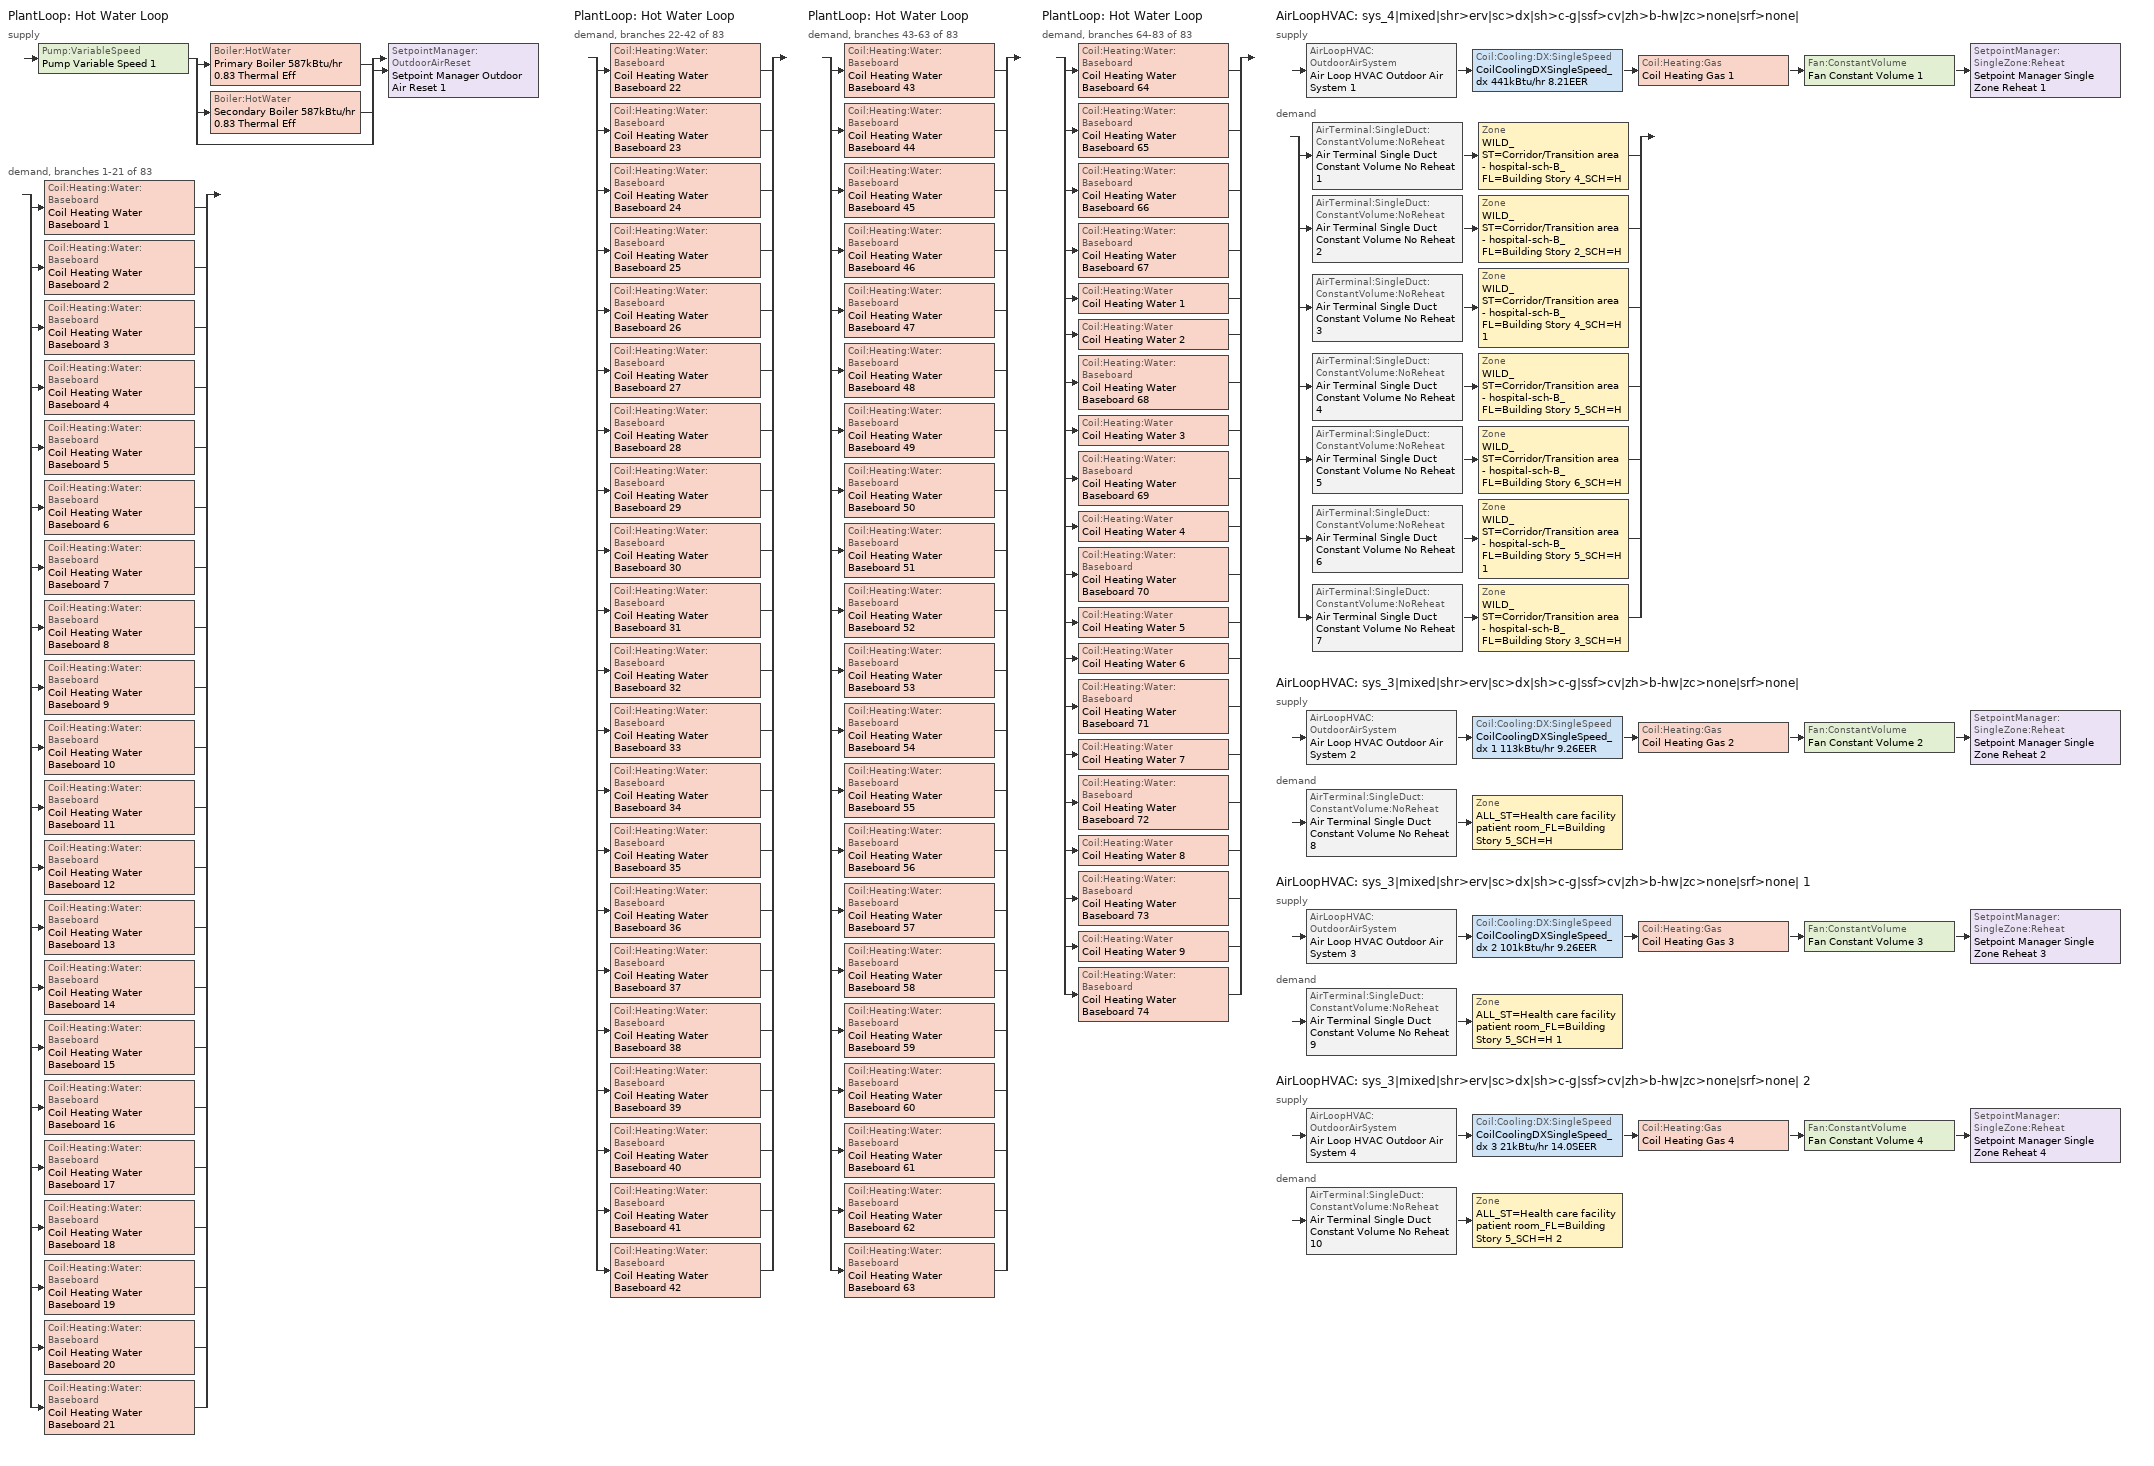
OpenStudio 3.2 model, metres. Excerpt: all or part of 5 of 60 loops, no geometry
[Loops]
PlantLoop 'Hot Water Loop'
 supply: Pump:VariableSpeed 'Pump Variable Speed 1' > split
  | Boiler:HotWater 'Primary Boiler 587kBtu/hr 0.83 Thermal Eff'
  | Boiler:HotWater 'Secondary Boiler 587kBtu/hr 0.83 Thermal Eff'
  | bypass
  join > SetpointManager:OutdoorAirReset 'Setpoint Manager Outdoor Air Reset 1'
 demand, branches 1-21 of 83: split
  | Coil:Heating:Water:Baseboard 'Coil Heating Water Baseboard 1'
  | Coil:Heating:Water:Baseboard 'Coil Heating Water Baseboard 2'
  | Coil:Heating:Water:Baseboard 'Coil Heating Water Baseboard 3'
  | Coil:Heating:Water:Baseboard 'Coil Heating Water Baseboard 4'
  | Coil:Heating:Water:Baseboard 'Coil Heating Water Baseboard 5'
  | Coil:Heating:Water:Baseboard 'Coil Heating Water Baseboard 6'
  | Coil:Heating:Water:Baseboard 'Coil Heating Water Baseboard 7'
  | Coil:Heating:Water:Baseboard 'Coil Heating Water Baseboard 8'
  | Coil:Heating:Water:Baseboard 'Coil Heating Water Baseboard 9'
  | Coil:Heating:Water:Baseboard 'Coil Heating Water Baseboard 10'
  | Coil:Heating:Water:Baseboard 'Coil Heating Water Baseboard 11'
  | Coil:Heating:Water:Baseboard 'Coil Heating Water Baseboard 12'
  | Coil:Heating:Water:Baseboard 'Coil Heating Water Baseboard 13'
  | Coil:Heating:Water:Baseboard 'Coil Heating Water Baseboard 14'
  | Coil:Heating:Water:Baseboard 'Coil Heating Water Baseboard 15'
  | Coil:Heating:Water:Baseboard 'Coil Heating Water Baseboard 16'
  | Coil:Heating:Water:Baseboard 'Coil Heating Water Baseboard 17'
  | Coil:Heating:Water:Baseboard 'Coil Heating Water Baseboard 18'
  | Coil:Heating:Water:Baseboard 'Coil Heating Water Baseboard 19'
  | Coil:Heating:Water:Baseboard 'Coil Heating Water Baseboard 20'
  | Coil:Heating:Water:Baseboard 'Coil Heating Water Baseboard 21'
PlantLoop 'Hot Water Loop'
 demand, branches 22-42 of 83: split
  | Coil:Heating:Water:Baseboard 'Coil Heating Water Baseboard 22'
  | Coil:Heating:Water:Baseboard 'Coil Heating Water Baseboard 23'
  | Coil:Heating:Water:Baseboard 'Coil Heating Water Baseboard 24'
  | Coil:Heating:Water:Baseboard 'Coil Heating Water Baseboard 25'
  | Coil:Heating:Water:Baseboard 'Coil Heating Water Baseboard 26'
  | Coil:Heating:Water:Baseboard 'Coil Heating Water Baseboard 27'
  | Coil:Heating:Water:Baseboard 'Coil Heating Water Baseboard 28'
  | Coil:Heating:Water:Baseboard 'Coil Heating Water Baseboard 29'
  | Coil:Heating:Water:Baseboard 'Coil Heating Water Baseboard 30'
  | Coil:Heating:Water:Baseboard 'Coil Heating Water Baseboard 31'
  | Coil:Heating:Water:Baseboard 'Coil Heating Water Baseboard 32'
  | Coil:Heating:Water:Baseboard 'Coil Heating Water Baseboard 33'
  | Coil:Heating:Water:Baseboard 'Coil Heating Water Baseboard 34'
  | Coil:Heating:Water:Baseboard 'Coil Heating Water Baseboard 35'
  | Coil:Heating:Water:Baseboard 'Coil Heating Water Baseboard 36'
  | Coil:Heating:Water:Baseboard 'Coil Heating Water Baseboard 37'
  | Coil:Heating:Water:Baseboard 'Coil Heating Water Baseboard 38'
  | Coil:Heating:Water:Baseboard 'Coil Heating Water Baseboard 39'
  | Coil:Heating:Water:Baseboard 'Coil Heating Water Baseboard 40'
  | Coil:Heating:Water:Baseboard 'Coil Heating Water Baseboard 41'
  | Coil:Heating:Water:Baseboard 'Coil Heating Water Baseboard 42'
PlantLoop 'Hot Water Loop'
 demand, branches 43-63 of 83: split
  | Coil:Heating:Water:Baseboard 'Coil Heating Water Baseboard 43'
  | Coil:Heating:Water:Baseboard 'Coil Heating Water Baseboard 44'
  | Coil:Heating:Water:Baseboard 'Coil Heating Water Baseboard 45'
  | Coil:Heating:Water:Baseboard 'Coil Heating Water Baseboard 46'
  | Coil:Heating:Water:Baseboard 'Coil Heating Water Baseboard 47'
  | Coil:Heating:Water:Baseboard 'Coil Heating Water Baseboard 48'
  | Coil:Heating:Water:Baseboard 'Coil Heating Water Baseboard 49'
  | Coil:Heating:Water:Baseboard 'Coil Heating Water Baseboard 50'
  | Coil:Heating:Water:Baseboard 'Coil Heating Water Baseboard 51'
  | Coil:Heating:Water:Baseboard 'Coil Heating Water Baseboard 52'
  | Coil:Heating:Water:Baseboard 'Coil Heating Water Baseboard 53'
  | Coil:Heating:Water:Baseboard 'Coil Heating Water Baseboard 54'
  | Coil:Heating:Water:Baseboard 'Coil Heating Water Baseboard 55'
  | Coil:Heating:Water:Baseboard 'Coil Heating Water Baseboard 56'
  | Coil:Heating:Water:Baseboard 'Coil Heating Water Baseboard 57'
  | Coil:Heating:Water:Baseboard 'Coil Heating Water Baseboard 58'
  | Coil:Heating:Water:Baseboard 'Coil Heating Water Baseboard 59'
  | Coil:Heating:Water:Baseboard 'Coil Heating Water Baseboard 60'
  | Coil:Heating:Water:Baseboard 'Coil Heating Water Baseboard 61'
  | Coil:Heating:Water:Baseboard 'Coil Heating Water Baseboard 62'
  | Coil:Heating:Water:Baseboard 'Coil Heating Water Baseboard 63'
PlantLoop 'Hot Water Loop'
 demand, branches 64-83 of 83: split
  | Coil:Heating:Water:Baseboard 'Coil Heating Water Baseboard 64'
  | Coil:Heating:Water:Baseboard 'Coil Heating Water Baseboard 65'
  | Coil:Heating:Water:Baseboard 'Coil Heating Water Baseboard 66'
  | Coil:Heating:Water:Baseboard 'Coil Heating Water Baseboard 67'
  | Coil:Heating:Water 'Coil Heating Water 1'
  | Coil:Heating:Water 'Coil Heating Water 2'
  | Coil:Heating:Water:Baseboard 'Coil Heating Water Baseboard 68'
  | Coil:Heating:Water 'Coil Heating Water 3'
  | Coil:Heating:Water:Baseboard 'Coil Heating Water Baseboard 69'
  | Coil:Heating:Water 'Coil Heating Water 4'
  | Coil:Heating:Water:Baseboard 'Coil Heating Water Baseboard 70'
  | Coil:Heating:Water 'Coil Heating Water 5'
  | Coil:Heating:Water 'Coil Heating Water 6'
  | Coil:Heating:Water:Baseboard 'Coil Heating Water Baseboard 71'
  | Coil:Heating:Water 'Coil Heating Water 7'
  | Coil:Heating:Water:Baseboard 'Coil Heating Water Baseboard 72'
  | Coil:Heating:Water 'Coil Heating Water 8'
  | Coil:Heating:Water:Baseboard 'Coil Heating Water Baseboard 73'
  | Coil:Heating:Water 'Coil Heating Water 9'
  | Coil:Heating:Water:Baseboard 'Coil Heating Water Baseboard 74'
AirLoopHVAC 'sys_4|mixed|shr>erv|sc>dx|sh>c-g|ssf>cv|zh>b-hw|zc>none|srf>none|'
 supply: AirLoopHVAC:OutdoorAirSystem 'Air Loop HVAC Outdoor Air System 1' > Coil:Cooling:DX:SingleSpeed 'CoilCoolingDXSingleSpeed_dx 441kBtu/hr 8.21EER' > Coil:Heating:Gas 'Coil Heating Gas 1' > Fan:ConstantVolume 'Fan Constant Volume 1' > SetpointManager:SingleZone:Reheat 'Setpoint Manager Single Zone Reheat 1'
 demand: split
  | AirTerminal:SingleDuct:ConstantVolume:NoReheat 'Air Terminal Single Duct Constant Volume No Reheat 1' > Zone 'WILD_ST=Corridor/Transition area - hospital-sch-B_FL=Building Story 4_SCH=H'
  | AirTerminal:SingleDuct:ConstantVolume:NoReheat 'Air Terminal Single Duct Constant Volume No Reheat 2' > Zone 'WILD_ST=Corridor/Transition area - hospital-sch-B_FL=Building Story 2_SCH=H'
  | AirTerminal:SingleDuct:ConstantVolume:NoReheat 'Air Terminal Single Duct Constant Volume No Reheat 3' > Zone 'WILD_ST=Corridor/Transition area - hospital-sch-B_FL=Building Story 4_SCH=H 1'
  | AirTerminal:SingleDuct:ConstantVolume:NoReheat 'Air Terminal Single Duct Constant Volume No Reheat 4' > Zone 'WILD_ST=Corridor/Transition area - hospital-sch-B_FL=Building Story 5_SCH=H'
  | AirTerminal:SingleDuct:ConstantVolume:NoReheat 'Air Terminal Single Duct Constant Volume No Reheat 5' > Zone 'WILD_ST=Corridor/Transition area - hospital-sch-B_FL=Building Story 6_SCH=H'
  | AirTerminal:SingleDuct:ConstantVolume:NoReheat 'Air Terminal Single Duct Constant Volume No Reheat 6' > Zone 'WILD_ST=Corridor/Transition area - hospital-sch-B_FL=Building Story 5_SCH=H 1'
  | AirTerminal:SingleDuct:ConstantVolume:NoReheat 'Air Terminal Single Duct Constant Volume No Reheat 7' > Zone 'WILD_ST=Corridor/Transition area - hospital-sch-B_FL=Building Story 3_SCH=H'
AirLoopHVAC 'sys_3|mixed|shr>erv|sc>dx|sh>c-g|ssf>cv|zh>b-hw|zc>none|srf>none|'
 supply: AirLoopHVAC:OutdoorAirSystem 'Air Loop HVAC Outdoor Air System 2' > Coil:Cooling:DX:SingleSpeed 'CoilCoolingDXSingleSpeed_dx 1 113kBtu/hr 9.26EER' > Coil:Heating:Gas 'Coil Heating Gas 2' > Fan:ConstantVolume 'Fan Constant Volume 2' > SetpointManager:SingleZone:Reheat 'Setpoint Manager Single Zone Reheat 2'
 demand: AirTerminal:SingleDuct:ConstantVolume:NoReheat 'Air Terminal Single Duct Constant Volume No Reheat 8' > Zone 'ALL_ST=Health care facility patient room_FL=Building Story 5_SCH=H'
AirLoopHVAC 'sys_3|mixed|shr>erv|sc>dx|sh>c-g|ssf>cv|zh>b-hw|zc>none|srf>none| 1'
 supply: AirLoopHVAC:OutdoorAirSystem 'Air Loop HVAC Outdoor Air System 3' > Coil:Cooling:DX:SingleSpeed 'CoilCoolingDXSingleSpeed_dx 2 101kBtu/hr 9.26EER' > Coil:Heating:Gas 'Coil Heating Gas 3' > Fan:ConstantVolume 'Fan Constant Volume 3' > SetpointManager:SingleZone:Reheat 'Setpoint Manager Single Zone Reheat 3'
 demand: AirTerminal:SingleDuct:ConstantVolume:NoReheat 'Air Terminal Single Duct Constant Volume No Reheat 9' > Zone 'ALL_ST=Health care facility patient room_FL=Building Story 5_SCH=H 1'
AirLoopHVAC 'sys_3|mixed|shr>erv|sc>dx|sh>c-g|ssf>cv|zh>b-hw|zc>none|srf>none| 2'
 supply: AirLoopHVAC:OutdoorAirSystem 'Air Loop HVAC Outdoor Air System 4' > Coil:Cooling:DX:SingleSpeed 'CoilCoolingDXSingleSpeed_dx 3 21kBtu/hr 14.0SEER' > Coil:Heating:Gas 'Coil Heating Gas 4' > Fan:ConstantVolume 'Fan Constant Volume 4' > SetpointManager:SingleZone:Reheat 'Setpoint Manager Single Zone Reheat 4'
 demand: AirTerminal:SingleDuct:ConstantVolume:NoReheat 'Air Terminal Single Duct Constant Volume No Reheat 10' > Zone 'ALL_ST=Health care facility patient room_FL=Building Story 5_SCH=H 2'
[Sizing:Zone] Zone Cooling Design Supply Air Temperature Input Method=TemperatureDifference; Zone Cooling Design Supply Air Temperature {C}=14; Zone Cooling Design Supply Air Temperature Difference {deltaC}=11; Zone Heating Design Supply Air Temperature Input Method=TemperatureDifference; Zone Heating Design Supply Air Temperature {C}=40; Zone Heating Design Supply Air Temperature Difference {deltaC}=21; Zone Cooling Design Supply Air Humidity Ratio {kg-H2O/kg-air}=0.0085; Zone Heating Design Supply Air Humidity Ratio {kg-H2O/kg-air}=0.008; Zone Heating Sizing Factor=1.3; Zone Cooling Sizing Factor=1.1; Cooling Design Air Flow Method=DesignDay; Heating Design Air Flow Method=DesignDay; Account for Dedicated Outdoor Air System=No; Dedicated Outdoor Air System Control Strategy=NeutralSupplyAir; Dedicated Outdoor Air Low Setpoint Temperature for Design {C}=autosize; Dedicated Outdoor Air High Setpoint Temperature for Design {C}=autosize
ALL_ST=Health care facility patient room_FL=Building Story 5_SCH=H; ALL_ST=Health care facility patient room_FL=Building Story 5_SCH=H 1; ALL_ST=Health care facility patient room_FL=Building Story 5_SCH=H 2; WILD_ST=Corridor/Transition area - hospital-sch-B_FL=Building Story 4_SCH=H; WILD_ST=Corridor/Transition area - hospital-sch-B_FL=Building Story 2_SCH=H; WILD_ST=Corridor/Transition area - hospital-sch-B_FL=Building Story 4_SCH=H 1; WILD_ST=Corridor/Transition area - hospital-sch-B_FL=Building Story 5_SCH=H; WILD_ST=Corridor/Transition area - hospital-sch-B_FL=Building Story 6_SCH=H; WILD_ST=Corridor/Transition area - hospital-sch-B_FL=Building Story 5_SCH=H 1; WILD_ST=Corridor/Transition area - hospital-sch-B_FL=Building Story 3_SCH=H
[Zone equipment]
ALL_ST=Health care facility patient room_FL=Building Story 5_SCH=H: Zone HVAC Baseboard Convective Water 8, Air Terminal Single Duct Constant Volume No Reheat 8
ALL_ST=Health care facility patient room_FL=Building Story 5_SCH=H 1: Zone HVAC Baseboard Convective Water 9, Air Terminal Single Duct Constant Volume No Reheat 9
ALL_ST=Health care facility patient room_FL=Building Story 5_SCH=H 2: Zone HVAC Baseboard Convective Water 10, Air Terminal Single Duct Constant Volume No Reheat 10
WILD_ST=Corridor/Transition area - hospital-sch-B_FL=Building Story 4_SCH=H: Zone HVAC Baseboard Convective Water 1, Air Terminal Single Duct Constant Volume No Reheat 1
WILD_ST=Corridor/Transition area - hospital-sch-B_FL=Building Story 2_SCH=H: Zone HVAC Baseboard Convective Water 2, Air Terminal Single Duct Constant Volume No Reheat 2
WILD_ST=Corridor/Transition area - hospital-sch-B_FL=Building Story 4_SCH=H 1: Zone HVAC Baseboard Convective Water 3, Air Terminal Single Duct Constant Volume No Reheat 3
WILD_ST=Corridor/Transition area - hospital-sch-B_FL=Building Story 5_SCH=H: Zone HVAC Baseboard Convective Water 4, Air Terminal Single Duct Constant Volume No Reheat 4
WILD_ST=Corridor/Transition area - hospital-sch-B_FL=Building Story 6_SCH=H: Zone HVAC Baseboard Convective Water 5, Air Terminal Single Duct Constant Volume No Reheat 5
WILD_ST=Corridor/Transition area - hospital-sch-B_FL=Building Story 5_SCH=H 1: Zone HVAC Baseboard Convective Water 6, Air Terminal Single Duct Constant Volume No Reheat 6
WILD_ST=Corridor/Transition area - hospital-sch-B_FL=Building Story 3_SCH=H: Zone HVAC Baseboard Convective Water 7, Air Terminal Single Duct Constant Volume No Reheat 7
[PlantLoop]
Hot Water Loop: Fluid Type=Water; Glycol Concentration=0; Plant Loop Volume {m3}=Autocalculate; Load Distribution Scheme=Optimal
[Sizing:Plant]
Hot Water Loop: Loop Type=Heating; Design Loop Exit Temperature {C}=82; Loop Design Temperature Difference {deltaC}=16; Sizing Option=NonCoincident; Zone Timesteps in Averaging Window=1; Coincident Sizing Factor Mode=None
[Pump:VariableSpeed]
Pump Variable Speed 1: Motor Efficiency=0.865; Pump Control Type=Intermittent; Skin Loss Radiative Fraction=0.5; Design Power Sizing Method=PowerPerFlowPerPressure; Design Electric Power per Unit Flow Rate {W/(m3/s)}=348701.1; Design Shaft Power per Unit Flow Rate per Unit Head {W-s/m3-Pa}=1.45151; Design Minimum Flow Rate Fraction=0
[Boiler:HotWater] Fuel Type=NaturalGas; Nominal Capacity {W}=172153; Nominal Thermal Efficiency=0.83; Normalized Boiler Efficiency Curve=BOILER-EFFFPLR-NECB2011; Water Outlet Upper Temperature Limit {C}=99; Boiler Flow Mode=ConstantFlow; Parasitic Electric Load {W}=0; Sizing Factor=1
Primary Boiler 587kBtu/hr 0.83 Thermal Eff; Secondary Boiler 587kBtu/hr 0.83 Thermal Eff
[SetpointManager:OutdoorAirReset]
Setpoint Manager Outdoor Air Reset 1: Control Variable=Temperature; Setpoint at Outdoor Low Temperature {C}=82; Outdoor Low Temperature {C}=-16; Setpoint at Outdoor High Temperature {C}=60; Outdoor High Temperature {C}=0
[AirLoopHVAC] Design Supply Air Flow Rate {m3/s}=autosize; Design Return Air Flow Fraction of Supply Air Flow=1
Name | Availability Schedule
sys_4|mixed|shr>erv|sc>dx|sh>c-g|ssf>cv|zh>b-hw|zc>none|srf>none| | sys_4|mixed|shr>none|sc>dx|sh>c-g|ssf>cv|zh>b-hw|zc>none|srf>none| Occ Sch
sys_3|mixed|shr>erv|sc>dx|sh>c-g|ssf>cv|zh>b-hw|zc>none|srf>none| | sys_3|mixed|shr>none|sc>dx|sh>c-g|ssf>cv|zh>b-hw|zc>none|srf>none| Occ Sch
sys_3|mixed|shr>erv|sc>dx|sh>c-g|ssf>cv|zh>b-hw|zc>none|srf>none| 1 | sys_3|mixed|shr>none|sc>dx|sh>c-g|ssf>cv|zh>b-hw|zc>none|srf>none| 1 Occ Sch
sys_3|mixed|shr>erv|sc>dx|sh>c-g|ssf>cv|zh>b-hw|zc>none|srf>none| 2 | sys_3|mixed|shr>none|sc>dx|sh>c-g|ssf>cv|zh>b-hw|zc>none|srf>none| 2 Occ Sch
[Sizing:System] Type of Load to Size On=Sensible; Design Outdoor Air Flow Rate {m3/s}=Autosize; Central Heating Maximum System Air Flow Ratio=1; Preheat Design Temperature {C}=7; Preheat Design Humidity Ratio {kg-H2O/kg-Air}=0.008; Precool Design Temperature {C}=13; Precool Design Humidity Ratio {kg-H2O/kg-Air}=0.008; Central Cooling Design Supply Air Temperature {C}=13; Central Heating Design Supply Air Temperature {C}=43; Sizing Option=NonCoincident; 100% Outdoor Air in Cooling=No; 100% Outdoor Air in Heating=No; Central Cooling Design Supply Air Humidity Ratio {kg-H2O/kg-Air}=0.0085; Central Heating Design Supply Air Humidity Ratio {kg-H2O/kg-Air}=0.008; Cooling Design Air Flow Method=DesignDay; Cooling Design Air Flow Rate {m3/s}=0; Heating Design Air Flow Method=DesignDay; Heating Design Air Flow Rate {m3/s}=0; System Outdoor Air Method=ZoneSum; Zone Maximum Outdoor Air Fraction=1; Cooling Supply Air Flow Rate Per Floor Area {m3/s-m2}=0.00996765; Cooling Fraction of Autosized Cooling Supply Air Flow Rate=1; Cooling Supply Air Flow Rate Per Unit Cooling Capacity {m3/s-W}=3.94755e-05; Heating Supply Air Flow Rate Per Floor Area {m3/s-m2}=0.00996765; Heating Fraction of Autosized Heating Supply Air Flow Rate=1; Heating Fraction of Autosized Cooling Supply Air Flow Rate=1; Heating Supply Air Flow Rate Per Unit Heating Capacity {m3/s-W}=3.15882e-05; Cooling Design Capacity Method=CoolingDesignCapacity; Cooling Design Capacity {W}=autosize; Cooling Design Capacity Per Floor Area {W/m2}=234.7; Fraction of Autosized Cooling Design Capacity=1; Heating Design Capacity Method=HeatingDesignCapacity; Heating Design Capacity {W}=autosize; Heating Design Capacity Per Floor Area {W/m2}=157; Fraction of Autosized Heating Design Capacity=1; Central Cooling Capacity Control Method=OnOff
sys_4|mixed|shr>erv|sc>dx|sh>c-g|ssf>cv|zh>b-hw|zc>none|srf>none|; sys_3|mixed|shr>erv|sc>dx|sh>c-g|ssf>cv|zh>b-hw|zc>none|srf>none|; sys_3|mixed|shr>erv|sc>dx|sh>c-g|ssf>cv|zh>b-hw|zc>none|srf>none| 1; sys_3|mixed|shr>erv|sc>dx|sh>c-g|ssf>cv|zh>b-hw|zc>none|srf>none| 2
[Fan:ConstantVolume] Availability Schedule=Always On Discrete; Fan Total Efficiency=0.39975; Pressure Rise {Pa}=640; Maximum Flow Rate {m3/s}=AutoSize; Motor Efficiency=0.615
Fan Constant Volume 1; Fan Constant Volume 2; Fan Constant Volume 3; Fan Constant Volume 4
[Coil:Cooling:DX:SingleSpeed] Availability Schedule=Always On Discrete; Rated Total Cooling Capacity {W}=autosize; Rated Sensible Heat Ratio=autosize; Rated Air Flow Rate {m3/s}=autosize; Rated Evaporator Fan Power Per Volume Flow Rate {W/(m3/s)}=773.3; Total Cooling Capacity Function of Temperature Curve=DXCOOL-NECB2011-REF-CAPFT; Total Cooling Capacity Function of Flow Fraction Curve=DXCOOL-NECB2011-REF-CAPFFLOW; Energy Input Ratio Function of Temperature Curve=DXCOOL-NECB2011-REF-COOLEIRFT; Energy Input Ratio Function of Flow Fraction Curve=DXCOOL-NECB2011-REF-COOLEIRFFLOW; Part Load Fraction Correlation Curve=DXCOOL-NECB2011-REF-COOLPLFFPLR; Minimum Outdoor Dry-Bulb Temperature for Compressor Operation {C}=-25; Condenser Type=AirCooled; Evaporative Condenser Effectiveness=0; Evaporative Condenser Air Flow Rate {m3/s}=Autosize; Evaporative Condenser Pump Rated Power Consumption {W}=Autosize; Crankcase Heater Capacity {W}=0; Maximum Outdoor Dry-Bulb Temperature for Crankcase Heater Operation {C}=0; Basin Heater Capacity {W/K}=0; Basin Heater Setpoint Temperature {C}=10
Name | Rated COP {W/W}
CoilCoolingDXSingleSpeed_dx 441kBtu/hr 8.21EER | 2.8699
CoilCoolingDXSingleSpeed_dx 1 113kBtu/hr 9.26EER; CoilCoolingDXSingleSpeed_dx 2 101kBtu/hr 9.26EER | 3.21949
CoilCoolingDXSingleSpeed_dx 3 21kBtu/hr 14.0SEER | 4.11713
[Coil:Heating:Gas] Availability Schedule=Always On Discrete; Nominal Capacity {W}=AutoSize; Parasitic Electric Load {W}=0; Part Load Fraction Correlation Curve=FURNACE-EFFPLR-NECB2011; Parasitic Gas Load {W}=0
Name | Gas Burner Efficiency
Coil Heating Gas 1 | 0.81
Coil Heating Gas 2; Coil Heating Gas 3; Coil Heating Gas 4 | 0.924
[Controller:OutdoorAir] Minimum Outdoor Air Flow Rate {m3/s}=autosize; Maximum Outdoor Air Flow Rate {m3/s}=Autosize; Economizer Control Action Type=ModulateFlow; Lockout Type=NoLockout; Minimum Limit Type=FixedMinimum; High Humidity Control=No; Heat Recovery Bypass Control Type=BypassWhenOAFlowGreaterThanMinimum
Name | Economizer Control Type | Minimum Outdoor Air Schedule | Controller Mechanical Ventilation | Economizer Maximum Limit Dry-Bulb Temperature {C} | Economizer Maximum Limit Enthalpy {J/kg} | Economizer Minimum Limit Dry-Bulb Temperature {C}
Controller Outdoor Air 1 | DifferentialEnthalpy | sys_4|mixed|shr>none|sc>dx|sh>c-g|ssf>cv|zh>b-hw|zc>none|srf>none| Occ Sch | Controller Mechanical Ventilation 1
Controller Outdoor Air 2 | DifferentialEnthalpy | sys_3|mixed|shr>none|sc>dx|sh>c-g|ssf>cv|zh>b-hw|zc>none|srf>none| Occ Sch | Controller Mechanical Ventilation 2
Controller Outdoor Air 3 | DifferentialEnthalpy | sys_3|mixed|shr>none|sc>dx|sh>c-g|ssf>cv|zh>b-hw|zc>none|srf>none| 1 Occ Sch | Controller Mechanical Ventilation 3
Controller Outdoor Air 4 | NoEconomizer | sys_3|mixed|shr>none|sc>dx|sh>c-g|ssf>cv|zh>b-hw|zc>none|srf>none| 2 Occ Sch | Controller Mechanical Ventilation 4 | 28 | 64000 | -100
[Controller:MechanicalVentilation] Availability Schedule=Always On Discrete; System Outdoor Air Method=ZoneSum
Controller Mechanical Ventilation 1; Controller Mechanical Ventilation 2; Controller Mechanical Ventilation 3; Controller Mechanical Ventilation 4
[AirLoopHVAC:OutdoorAirSystem]
Name | Controller
Air Loop HVAC Outdoor Air System 1 | Controller Outdoor Air 1
Air Loop HVAC Outdoor Air System 2 | Controller Outdoor Air 2
Air Loop HVAC Outdoor Air System 3 | Controller Outdoor Air 3
Air Loop HVAC Outdoor Air System 4 | Controller Outdoor Air 4
[SetpointManager:SingleZone:Reheat] Minimum Supply Air Temperature {C}=13; Maximum Supply Air Temperature {C}=43
Name | Control Zone
Setpoint Manager Single Zone Reheat 1 | WILD_ST=Corridor/Transition area - hospital-sch-B_FL=Building Story 4_SCH=H
Setpoint Manager Single Zone Reheat 2 | ALL_ST=Health care facility patient room_FL=Building Story 5_SCH=H
Setpoint Manager Single Zone Reheat 3 | ALL_ST=Health care facility patient room_FL=Building Story 5_SCH=H 1
Setpoint Manager Single Zone Reheat 4 | ALL_ST=Health care facility patient room_FL=Building Story 5_SCH=H 2
[Coil:Heating:Water:Baseboard] Heating Design Capacity Method=HeatingDesignCapacity; Heating Design Capacity {W}=autosize; Heating Design Capacity Per Floor Area {W/m2}=0; Fraction of Autosized Heating Design Capacity=0.8
Coil Heating Water Baseboard 1; Coil Heating Water Baseboard 2; Coil Heating Water Baseboard 3; Coil Heating Water Baseboard 4; Coil Heating Water Baseboard 5; Coil Heating Water Baseboard 6; Coil Heating Water Baseboard 7; Coil Heating Water Baseboard 8; Coil Heating Water Baseboard 9; Coil Heating Water Baseboard 10; Coil Heating Water Baseboard 11; Coil Heating Water Baseboard 12; Coil Heating Water Baseboard 13; Coil Heating Water Baseboard 14; Coil Heating Water Baseboard 15; Coil Heating Water Baseboard 16; Coil Heating Water Baseboard 17; Coil Heating Water Baseboard 18; Coil Heating Water Baseboard 19; Coil Heating Water Baseboard 20; Coil Heating Water Baseboard 21; Coil Heating Water Baseboard 22; Coil Heating Water Baseboard 23; Coil Heating Water Baseboard 24; Coil Heating Water Baseboard 25; Coil Heating Water Baseboard 26; Coil Heating Water Baseboard 27; Coil Heating Water Baseboard 28; Coil Heating Water Baseboard 29; Coil Heating Water Baseboard 30; Coil Heating Water Baseboard 31; Coil Heating Water Baseboard 32; Coil Heating Water Baseboard 33; Coil Heating Water Baseboard 34; Coil Heating Water Baseboard 35; Coil Heating Water Baseboard 36; Coil Heating Water Baseboard 37; Coil Heating Water Baseboard 38; Coil Heating Water Baseboard 39; Coil Heating Water Baseboard 40; Coil Heating Water Baseboard 41; Coil Heating Water Baseboard 42; Coil Heating Water Baseboard 43; Coil Heating Water Baseboard 44; Coil Heating Water Baseboard 45; Coil Heating Water Baseboard 46; Coil Heating Water Baseboard 47; Coil Heating Water Baseboard 48; Coil Heating Water Baseboard 49; Coil Heating Water Baseboard 50; Coil Heating Water Baseboard 51; Coil Heating Water Baseboard 52; Coil Heating Water Baseboard 53; Coil Heating Water Baseboard 54; Coil Heating Water Baseboard 55; Coil Heating Water Baseboard 56; Coil Heating Water Baseboard 57; Coil Heating Water Baseboard 58; Coil Heating Water Baseboard 59; Coil Heating Water Baseboard 60; Coil Heating Water Baseboard 61; Coil Heating Water Baseboard 62; Coil Heating Water Baseboard 63; Coil Heating Water Baseboard 64; Coil Heating Water Baseboard 65; Coil Heating Water Baseboard 66; Coil Heating Water Baseboard 67; Coil Heating Water Baseboard 68; Coil Heating Water Baseboard 69; Coil Heating Water Baseboard 70; Coil Heating Water Baseboard 71; Coil Heating Water Baseboard 72; Coil Heating Water Baseboard 73; Coil Heating Water Baseboard 74
[ZoneHVAC:Baseboard:Convective:Water] Availability Schedule=Always On Discrete
Name | Heating Coil
Zone HVAC Baseboard Convective Water 1 | Coil Heating Water Baseboard 1
Zone HVAC Baseboard Convective Water 2 | Coil Heating Water Baseboard 2
Zone HVAC Baseboard Convective Water 3 | Coil Heating Water Baseboard 3
Zone HVAC Baseboard Convective Water 4 | Coil Heating Water Baseboard 4
Zone HVAC Baseboard Convective Water 5 | Coil Heating Water Baseboard 5
Zone HVAC Baseboard Convective Water 6 | Coil Heating Water Baseboard 6
Zone HVAC Baseboard Convective Water 7 | Coil Heating Water Baseboard 7
Zone HVAC Baseboard Convective Water 8 | Coil Heating Water Baseboard 8
Zone HVAC Baseboard Convective Water 9 | Coil Heating Water Baseboard 9
Zone HVAC Baseboard Convective Water 10 | Coil Heating Water Baseboard 10
Zone HVAC Baseboard Convective Water 11 | Coil Heating Water Baseboard 11
Zone HVAC Baseboard Convective Water 12 | Coil Heating Water Baseboard 12
Zone HVAC Baseboard Convective Water 13 | Coil Heating Water Baseboard 13
Zone HVAC Baseboard Convective Water 14 | Coil Heating Water Baseboard 14
Zone HVAC Baseboard Convective Water 15 | Coil Heating Water Baseboard 15
Zone HVAC Baseboard Convective Water 16 | Coil Heating Water Baseboard 16
Zone HVAC Baseboard Convective Water 17 | Coil Heating Water Baseboard 17
Zone HVAC Baseboard Convective Water 18 | Coil Heating Water Baseboard 18
Zone HVAC Baseboard Convective Water 19 | Coil Heating Water Baseboard 19
Zone HVAC Baseboard Convective Water 20 | Coil Heating Water Baseboard 20
Zone HVAC Baseboard Convective Water 21 | Coil Heating Water Baseboard 21
Zone HVAC Baseboard Convective Water 22 | Coil Heating Water Baseboard 22
Zone HVAC Baseboard Convective Water 23 | Coil Heating Water Baseboard 23
Zone HVAC Baseboard Convective Water 24 | Coil Heating Water Baseboard 24
Zone HVAC Baseboard Convective Water 25 | Coil Heating Water Baseboard 25
Zone HVAC Baseboard Convective Water 26 | Coil Heating Water Baseboard 26
Zone HVAC Baseboard Convective Water 27 | Coil Heating Water Baseboard 27
Zone HVAC Baseboard Convective Water 28 | Coil Heating Water Baseboard 28
Zone HVAC Baseboard Convective Water 29 | Coil Heating Water Baseboard 29
Zone HVAC Baseboard Convective Water 30 | Coil Heating Water Baseboard 30
Zone HVAC Baseboard Convective Water 31 | Coil Heating Water Baseboard 31
Zone HVAC Baseboard Convective Water 32 | Coil Heating Water Baseboard 32
Zone HVAC Baseboard Convective Water 33 | Coil Heating Water Baseboard 33
Zone HVAC Baseboard Convective Water 34 | Coil Heating Water Baseboard 34
Zone HVAC Baseboard Convective Water 35 | Coil Heating Water Baseboard 35
Zone HVAC Baseboard Convective Water 36 | Coil Heating Water Baseboard 36
Zone HVAC Baseboard Convective Water 37 | Coil Heating Water Baseboard 37
Zone HVAC Baseboard Convective Water 38 | Coil Heating Water Baseboard 38
Zone HVAC Baseboard Convective Water 39 | Coil Heating Water Baseboard 39
Zone HVAC Baseboard Convective Water 40 | Coil Heating Water Baseboard 40
Zone HVAC Baseboard Convective Water 41 | Coil Heating Water Baseboard 41
Zone HVAC Baseboard Convective Water 42 | Coil Heating Water Baseboard 42
Zone HVAC Baseboard Convective Water 43 | Coil Heating Water Baseboard 43
Zone HVAC Baseboard Convective Water 44 | Coil Heating Water Baseboard 44
Zone HVAC Baseboard Convective Water 45 | Coil Heating Water Baseboard 45
Zone HVAC Baseboard Convective Water 46 | Coil Heating Water Baseboard 46
Zone HVAC Baseboard Convective Water 47 | Coil Heating Water Baseboard 47
Zone HVAC Baseboard Convective Water 48 | Coil Heating Water Baseboard 48
Zone HVAC Baseboard Convective Water 49 | Coil Heating Water Baseboard 49
Zone HVAC Baseboard Convective Water 50 | Coil Heating Water Baseboard 50
Zone HVAC Baseboard Convective Water 51 | Coil Heating Water Baseboard 51
Zone HVAC Baseboard Convective Water 52 | Coil Heating Water Baseboard 52
Zone HVAC Baseboard Convective Water 53 | Coil Heating Water Baseboard 53
Zone HVAC Baseboard Convective Water 54 | Coil Heating Water Baseboard 54
Zone HVAC Baseboard Convective Water 55 | Coil Heating Water Baseboard 55
Zone HVAC Baseboard Convective Water 56 | Coil Heating Water Baseboard 56
Zone HVAC Baseboard Convective Water 57 | Coil Heating Water Baseboard 57
Zone HVAC Baseboard Convective Water 58 | Coil Heating Water Baseboard 58
Zone HVAC Baseboard Convective Water 59 | Coil Heating Water Baseboard 59
Zone HVAC Baseboard Convective Water 60 | Coil Heating Water Baseboard 60
Zone HVAC Baseboard Convective Water 61 | Coil Heating Water Baseboard 61
Zone HVAC Baseboard Convective Water 62 | Coil Heating Water Baseboard 62
Zone HVAC Baseboard Convective Water 63 | Coil Heating Water Baseboard 63
Zone HVAC Baseboard Convective Water 64 | Coil Heating Water Baseboard 64
Zone HVAC Baseboard Convective Water 65 | Coil Heating Water Baseboard 65
Zone HVAC Baseboard Convective Water 66 | Coil Heating Water Baseboard 66
Zone HVAC Baseboard Convective Water 67 | Coil Heating Water Baseboard 67
Zone HVAC Baseboard Convective Water 68 | Coil Heating Water Baseboard 68
Zone HVAC Baseboard Convective Water 69 | Coil Heating Water Baseboard 69
Zone HVAC Baseboard Convective Water 70 | Coil Heating Water Baseboard 70
Zone HVAC Baseboard Convective Water 71 | Coil Heating Water Baseboard 71
Zone HVAC Baseboard Convective Water 72 | Coil Heating Water Baseboard 72
Zone HVAC Baseboard Convective Water 73 | Coil Heating Water Baseboard 73
Zone HVAC Baseboard Convective Water 74 | Coil Heating Water Baseboard 74
[AirTerminal:SingleDuct:ConstantVolume:NoReheat] Availability Schedule=Always On Discrete; Maximum Air Flow Rate {m3/s}=AutoSize
Air Terminal Single Duct Constant Volume No Reheat 1; Air Terminal Single Duct Constant Volume No Reheat 2; Air Terminal Single Duct Constant Volume No Reheat 3; Air Terminal Single Duct Constant Volume No Reheat 4; Air Terminal Single Duct Constant Volume No Reheat 5; Air Terminal Single Duct Constant Volume No Reheat 6; Air Terminal Single Duct Constant Volume No Reheat 7; Air Terminal Single Duct Constant Volume No Reheat 8; Air Terminal Single Duct Constant Volume No Reheat 9; Air Terminal Single Duct Constant Volume No Reheat 10
[Coil:Heating:Water] Availability Schedule=Always On Discrete
Coil Heating Water 1; Coil Heating Water 2; Coil Heating Water 3; Coil Heating Water 4; Coil Heating Water 5; Coil Heating Water 6; Coil Heating Water 7; Coil Heating Water 8; Coil Heating Water 9
[Controller:WaterCoil] Action=Normal; Controller Convergence Tolerance {deltaC}=0.0001; Minimum Actuated Flow {m3/s}=0
Name | Water Coil
Controller Water Coil 1 | Coil Heating Water 1
Controller Water Coil 3 | Coil Heating Water 2
Controller Water Coil 4 | Coil Heating Water 3
Controller Water Coil 5 | Coil Heating Water 4
Controller Water Coil 6 | Coil Heating Water 5
Controller Water Coil 8 | Coil Heating Water 6
Controller Water Coil 9 | Coil Heating Water 7
Controller Water Coil 10 | Coil Heating Water 8
Controller Water Coil 11 | Coil Heating Water 9
[Schedule:Ruleset]
Name | Default Day Schedule | Summer Design Day Schedule | Winter Design Day Schedule
sys_3|mixed|shr>none|sc>dx|sh>c-g|ssf>cv|zh>b-hw|zc>none|srf>none| Occ Sch | sys_3|mixed|shr>none|sc>dx|sh>c-g|ssf>cv|zh>b-hw|zc>none|srf>none| Occ Sch Default | sys_3|mixed|shr>none|sc>dx|sh>c-g|ssf>cv|zh>b-hw|zc>none|srf>none| Occ Sch Summer Design Day | sys_3|mixed|shr>none|sc>dx|sh>c-g|ssf>cv|zh>b-hw|zc>none|srf>none| Occ Sch Winter Design Day
sys_3|mixed|shr>none|sc>dx|sh>c-g|ssf>cv|zh>b-hw|zc>none|srf>none| 1 Occ Sch | sys_3|mixed|shr>none|sc>dx|sh>c-g|ssf>cv|zh>b-hw|zc>none|srf>none| 1 Occ Sch Default | sys_3|mixed|shr>none|sc>dx|sh>c-g|ssf>cv|zh>b-hw|zc>none|srf>none| 1 Occ Sch Summer Design Day | sys_3|mixed|shr>none|sc>dx|sh>c-g|ssf>cv|zh>b-hw|zc>none|srf>none| 1 Occ Sch Winter Design Day
sys_3|mixed|shr>none|sc>dx|sh>c-g|ssf>cv|zh>b-hw|zc>none|srf>none| 2 Occ Sch | sys_3|mixed|shr>none|sc>dx|sh>c-g|ssf>cv|zh>b-hw|zc>none|srf>none| 2 Occ Sch Default | sys_3|mixed|shr>none|sc>dx|sh>c-g|ssf>cv|zh>b-hw|zc>none|srf>none| 2 Occ Sch Summer Design Day | sys_3|mixed|shr>none|sc>dx|sh>c-g|ssf>cv|zh>b-hw|zc>none|srf>none| 2 Occ Sch Winter Design Day
sys_4|mixed|shr>none|sc>dx|sh>c-g|ssf>cv|zh>b-hw|zc>none|srf>none| Occ Sch | sys_4|mixed|shr>none|sc>dx|sh>c-g|ssf>cv|zh>b-hw|zc>none|srf>none| Occ Sch Default | sys_4|mixed|shr>none|sc>dx|sh>c-g|ssf>cv|zh>b-hw|zc>none|srf>none| Occ Sch Summer Design Day | sys_4|mixed|shr>none|sc>dx|sh>c-g|ssf>cv|zh>b-hw|zc>none|srf>none| Occ Sch Winter Design Day
[Schedule:Day]
sys_3|mixed|shr>none|sc>dx|sh>c-g|ssf>cv|zh>b-hw|zc>none|srf>none| Occ Sch Default; sys_3|mixed|shr>none|sc>dx|sh>c-g|ssf>cv|zh>b-hw|zc>none|srf>none| Occ Sch Winter Design Day; sys_3|mixed|shr>none|sc>dx|sh>c-g|ssf>cv|zh>b-hw|zc>none|srf>none| Occ Sch Summer Design Day; sys_3|mixed|shr>none|sc>dx|sh>c-g|ssf>cv|zh>b-hw|zc>none|srf>none| 1 Occ Sch Default; sys_3|mixed|shr>none|sc>dx|sh>c-g|ssf>cv|zh>b-hw|zc>none|srf>none| 1 Occ Sch Winter Design Day; sys_3|mixed|shr>none|sc>dx|sh>c-g|ssf>cv|zh>b-hw|zc>none|srf>none| 1 Occ Sch Summer Design Day; sys_3|mixed|shr>none|sc>dx|sh>c-g|ssf>cv|zh>b-hw|zc>none|srf>none| 2 Occ Sch Default; sys_3|mixed|shr>none|sc>dx|sh>c-g|ssf>cv|zh>b-hw|zc>none|srf>none| 2 Occ Sch Winter Design Day; sys_3|mixed|shr>none|sc>dx|sh>c-g|ssf>cv|zh>b-hw|zc>none|srf>none| 2 Occ Sch Summer Design Day; sys_4|mixed|shr>none|sc>dx|sh>c-g|ssf>cv|zh>b-hw|zc>none|srf>none| Occ Sch Default; sys_4|mixed|shr>none|sc>dx|sh>c-g|ssf>cv|zh>b-hw|zc>none|srf>none| Occ Sch Winter Design Day; sys_4|mixed|shr>none|sc>dx|sh>c-g|ssf>cv|zh>b-hw|zc>none|srf>none| Occ Sch Summer Design Day: 24, 0, 1
[Schedule:Constant]
Always On Discrete: Value=1
[Curve:Biquadratic] Minimum Value of x=13; Maximum Value of x=24; Minimum Value of y=24; Maximum Value of y=46
Name | Coefficient1 Constant | Coefficient2 x | Coefficient3 x**2 | Coefficient4 y | Coefficient5 y**2 | Coefficient6 x*y
DXCOOL-NECB2011-REF-CAPFT | 0.867905 | 0.0142459 | 0.00055436 | -0.0075575 | 3.3e-05 | -0.0001918
DXCOOL-NECB2011-REF-COOLEIRFT | 0.114171 | 0.0281822 | -0.0004199 | 0.0214108 | 0.000161028 | -0.000679104
[Curve:Quadratic] Minimum Value of x=0.5; Maximum Value of x=1.5
Name | Coefficient1 Constant | Coefficient2 x | Coefficient3 x**2
DXCOOL-NECB2011-REF-CAPFFLOW | 0.8 | 0.2 | 0
DXCOOL-NECB2011-REF-COOLEIRFFLOW | 1.1552 | -0.1808 | 0.0256
[Curve:Cubic] Maximum Value of x=1
Name | Coefficient1 Constant | Coefficient2 x | Coefficient3 x**2 | Coefficient4 x**3 | Minimum Value of x
DXCOOL-NECB2011-REF-COOLPLFFPLR | 0.0277 | 4.9151 | -8.184 | 4.2702 | 0.7
BOILER-EFFFPLR-NECB2011 | 0.3831 | 2.0567 | -2.6469 | 1.2148 | 0
FURNACE-EFFPLR-NECB2011 | 0.722 | 0.8211 | -1.0396 | 0.5 | 0
